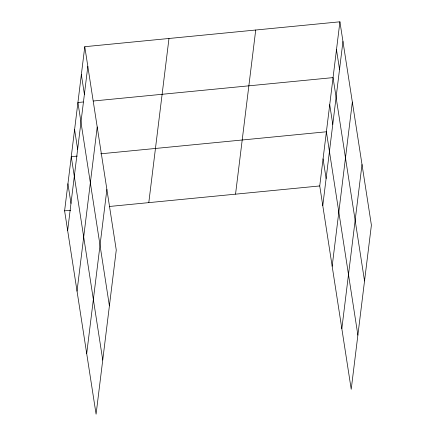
<?xml version="1.0" encoding="UTF-8"?>
<svg xmlns="http://www.w3.org/2000/svg" width="436" height="436" viewBox="0 0 436 436"><rect width="100%" height="100%" fill="white"/><g stroke="black" fill="none" stroke-linecap="round" stroke-linejoin="round"><path stroke-width="0.65" d="M84.78 46.696L116.265 250.051L96.084 414.2L64.604 210.844L84.78 46.696L339.917 21.8L371.396 225.156L351.22 389.304L319.735 185.949L339.917 21.8M67.651 230.519L87.827 66.37M77.036 291.134L97.212 126.985M86.704 353.585L106.88 189.437M148.796 202.631L168.977 38.482M235.544 194.162L255.719 30.019M322.782 205.623L342.963 41.474M332.167 266.238L352.343 102.089M341.835 328.69L362.011 164.541M83.265 101.986L77.924 102.509L109.403 305.865M93.293 101.01L333.055 77.608L364.534 280.964M77.276 156.088L71.264 156.677L102.743 360.032M100.662 153.81L326.395 131.781L357.874 335.131M64.604 210.844L70.616 210.261M109.376 206.479L319.735 185.949M336.483 49.704L339.53 69.379M329.725 104.695L332.772 124.369M323.065 158.862L326.112 178.537M81.352 74.605L84.399 94.28M74.594 129.59L77.641 149.265M67.934 183.763L70.981 203.438"/></g></svg>
